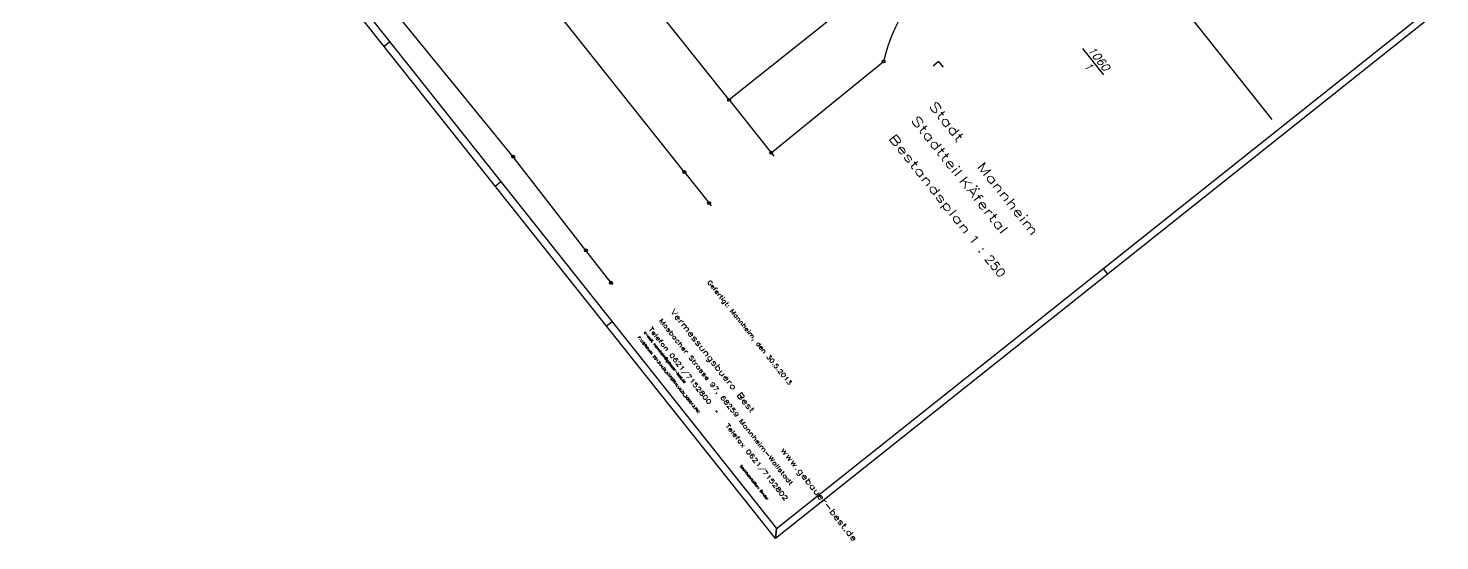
# Model space of a CAD drawing. Extents: x 3463485 to 3463732, y 5485922 to 5486179.
# Drawn here: x 3463484.7 to 3463731.6, y 5485921.7 to 5486011.4 of the extents above; entities that cross this region are included whole.
import ezdxf

# ---------------------------------------------------------------- set-up
doc = ezdxf.new("R2010")
doc.units = 0
doc.linetypes.add('AUSGEZOGEN', pattern=[0])
for name, color, linetype in [('BESCHRIFTUNGSKOPF', 2, 'AUSGEZOGEN'), ('FLST_NR', 2, 'AUSGEZOGEN'), ('GRENZEN_FLURST_NR', 2, 'AUSGEZOGEN')]:
    doc.layers.add(name, color=color, linetype=linetype)
doc.styles.get("Standard").update_dxf_attribs({"font": 'ROMANS'})

msp = doc.modelspace()

# ---------------------------------------------------------------- linework, layer by layer
at = {"layer": 'BESCHRIFTUNGSKOPF', "color": 1, "linetype": 'AUSGEZOGEN'}
for p, q in [((3463615.42174, 5485922.16118), (3463484.698, 5486086.51233)), ((3463615.42174, 5485922.16118), (3463484.698, 5486086.51233)), ((3463486.4544, 5486086.31217), (3463615.6219, 5485923.91757)), ((3463731.64149, 5486014.60154), (3463615.42174, 5485922.16118)), ((3463731.64149, 5486014.60154), (3463615.42174, 5485922.16118)), ((3463615.6219, 5485923.91757), (3463729.88509, 5486014.8017)), ((3463546.9474, 5486008.24988), (3463547.92568, 5486009.028)), ((3463643.96315, 5486005.55602), (3463642.98487, 5486004.77791)), ((3463643.96315, 5486005.55602), (3463644.74127, 5486004.57774)), ((3463566.40034, 5485983.79286), (3463567.37862, 5485984.57098)), ((3463672.7535, 5485969.35964), (3463673.53161, 5485968.38136)), ((3463585.85328, 5485959.33584), (3463586.83156, 5485960.11396)), ((3463615.42174, 5485922.16118), (3463615.6219, 5485923.91757)), ((3463615.6219, 5485923.91757), (3463615.42174, 5485922.16118))]:
    msp.add_line(p, q, dxfattribs=at)
at = {"layer": 'BESCHRIFTUNGSKOPF', "color": 3, "linetype": 'AUSGEZOGEN'}
for p, q in [((3463486.4544, 5486086.31217), (3463615.6219, 5485923.91757)), ((3463615.6219, 5485923.91757), (3463729.88509, 5486014.8017))]:
    msp.add_line(p, q, dxfattribs=at)
for centre, radius in [((3463609.43244, 5485946.83993), 0.1), ((3463609.43244, 5485946.83993), 0.05), ((3463605.11102, 5485944.36127), 0.1), ((3463605.11102, 5485944.36127), 0.05)]:
    msp.add_circle(centre, radius, dxfattribs=at)
at = {"layer": 'FLST_NR'}
msp.add_line((3463672.86152, 5486003.21147), (3463669.20114, 5486007.8132), dxfattribs=at)
at = {"layer": 'GRENZEN_FLURST_NR', "color": 3, "linetype": 'AUSGEZOGEN'}
for p, q in [((3463599.49, 5485986.23, 0.098), (3463508.20474, 5486101.05674)), ((3463607.31, 5485998.87, 0.098), (3463554.38, 5486065.45, 0.098)), ((3463660.54, 5486041.2, 0.098), (3463607.31, 5485998.87, 0.098)), ((3463666.92, 5486039.87, 0.098), (3463702.28172, 5485995.40168)), ((3463569.56, 5485988.91, 0.098), (3463531.79, 5486035.175, 0.098)), ((3463614.67, 5485989.61, 0.098), (3463634.35, 5486005.59, 0.098)), ((3463607.31, 5485998.87, 0.098), (3463614.67, 5485989.61, 0.098)), ((3463582.27, 5485972.53, 0.098), (3463569.56, 5485988.91, 0.098)), ((3463614.67, 5485989.61, 0.098), (3463615.14098, 5485989.01984)), ((3463599.49, 5485986.23, 0.098), (3463603.81, 5485980.8, 0.098)), ((3463603.81, 5485980.8, 0.098), (3463604.19563, 5485980.31398)), ((3463586.66, 5485966.87, 0.098), (3463582.27, 5485972.53, 0.098)), ((3463586.66, 5485966.87, 0.098), (3463586.90151, 5485966.55836))]:
    msp.add_line(p, q, dxfattribs=at)
for centre in [(3463634.35, 5486005.59), (3463607.31, 5485998.87), (3463569.56, 5485988.91), (3463614.67, 5485989.61), (3463599.49, 5485986.23), (3463603.81, 5485980.8), (3463582.27, 5485972.53), (3463586.66, 5485966.87)]:
    msp.add_circle(centre, 0.25, dxfattribs=at)
msp.add_arc((3463663.84953, 5485998.71859, 0.098), 30.28925, 128.50974, 166.88775, dxfattribs=at)
at = {"layer": 'GRENZEN_FLURST_NR'}
msp.add_point((3463639.32, 5485941.23), dxfattribs=at)

# ---------------------------------------------------------------- texts
at = {"layer": 'BESCHRIFTUNGSKOPF', "color": 3, "linetype": 'AUSGEZOGEN'}
for s, height, width, p in [('Stadt', 1.625, 1.4375, (3463642.18416, 5485997.75227)), ('Stadtteil', 1.625, 1.4375, (3463639.05366, 5485995.26229)), ('Bestandsplan', 1.5, 1.625, (3463635.14054, 5485992.14982)), ('Mannheim', 1.625, 1.4375, (3463650.58783, 5485987.18684)), ('KÄfertal', 1.625, 1.4375, (3463647.45733, 5485984.69686))]:
    msp.add_text(s, height=height, rotation=308.5, dxfattribs=dict(at, width=width)).set_placement(p)
at = {"layer": 'BESCHRIFTUNGSKOPF', "color": 29, "linetype": 'AUSGEZOGEN', "width": 1.125}
msp.add_text('1 : 250', height=1.5, rotation=308.5, dxfattribs=at).set_placement((3463649.14666, 5485974.54077))
at = {"layer": 'BESCHRIFTUNGSKOPF', "color": 2, "linetype": 'AUSGEZOGEN'}
for s, height, width, p in [('Gefertigt: Mannheim, den 30.5.2013', 0.75, 1.25, (3463603.4443, 5485966.93886)), ('Vermessungsbuero Best      www.gebauer-best.de', 1, 1.40625, (3463596.98765, 5485961.80328)), ('Telefon 0621/7152800    Telefax 0621/7152802', 0.75, 1.43125, (3463593.17235, 5485958.76863)), ('Mosbacher Strasse 97, 68259 Mannheim-Wallstadt', 0.75, 1.40625, (3463595.03109, 5485960.24705))]:
    msp.add_text(s, height=height, rotation=308.5, dxfattribs=dict(at, width=width)).set_placement(p)
at = {"layer": 'BESCHRIFTUNGSKOPF', "color": 30, "linetype": 'AUSGEZOGEN', "width": 1.25}
for s, p in [('F:\\VERM\\MA 2013\\ALDI_KÄFERTAL\\ALDI_300513.PIC', (3463591.31362, 5485957.2902)), ('Sachbearbeiter: Binder', (3463609.17902, 5485934.82873))]:
    msp.add_text(s, height=0.4, rotation=308.5, dxfattribs=at).set_placement(p)
at = {"layer": 'BESCHRIFTUNGSKOPF', "color": 1, "linetype": 'AUSGEZOGEN'}
msp.add_text('e-mail: mannheim@gebauer-best.de', height=0.45, rotation=308.5, dxfattribs=at).set_placement((3463592.38973, 5485958.14613))
at = {"layer": 'FLST_NR', "oblique": 15}
for s, p in [('1060', (3463669.96559, 5486007.52683)), ('1', (3463669.25838, 5486004.81762))]:
    msp.add_text(s, height=1.4, rotation=308.5, dxfattribs=at).set_placement(p)

doc.saveas('drawing.dxf')
